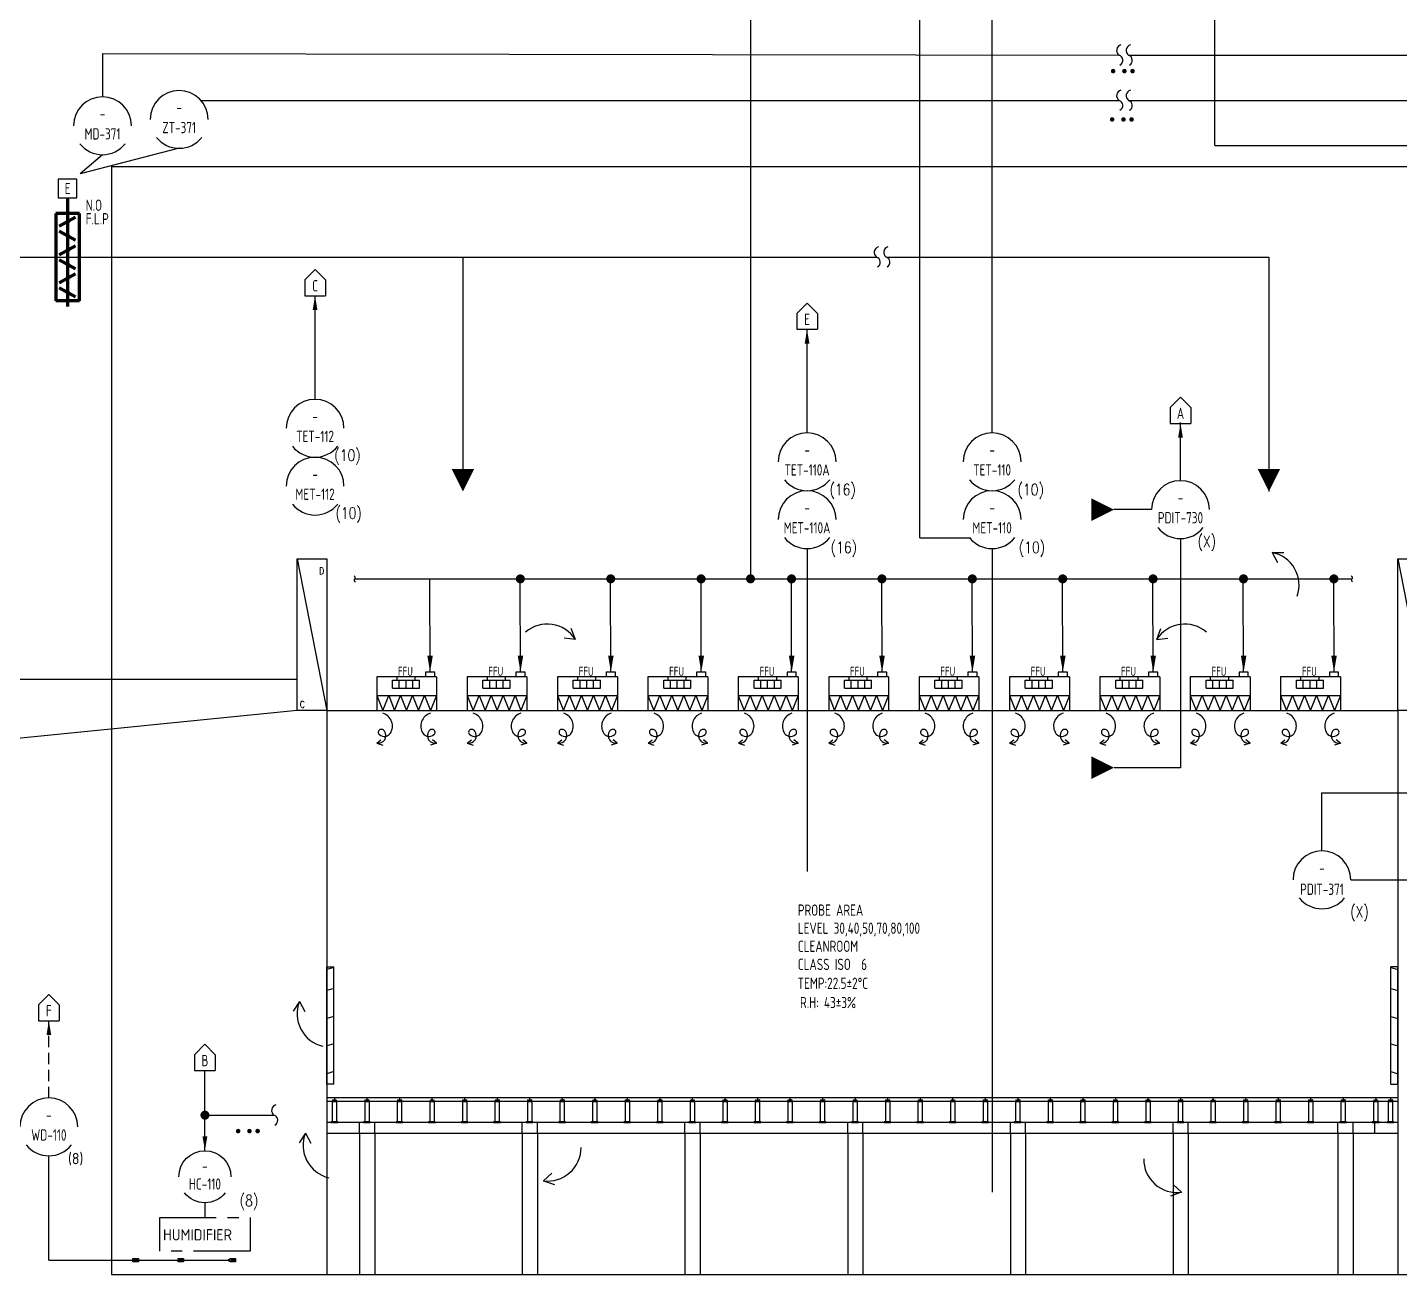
# Model space of a CAD drawing. Header units: millimetres. Extents: x 64 to 842, y 41 to 565.
# Drawn here: x 230.5 to 534.1, y 40.6 to 316.5 of the extents above; entities that cross this region are included whole.
import ezdxf
from ezdxf.enums import TextEntityAlignment as Align

# ---------------------------------------------------------------- set-up
doc = ezdxf.new("R2010")
doc.units = ezdxf.units.MM
doc.header["$LTSCALE"] = 10
doc.linetypes.add('HIDDEN', pattern=[0.375, 0.25, -0.125])
doc.linetypes.add('PHANTOM', pattern=[2.5, 1.25, -0.25, 0.25, -0.25, 0.25, -0.25])
doc.layers.get('defpoints').update_dxf_attribs({"color": 1})
for name, color, linetype in [('D-FL-F1', 2, 'Continuous'), ('DETL-03', 5, 'Continuous'), ('DETL-TXT', 3, 'Continuous'), ('I-INST', 160, 'Continuous'), ('I-INST-TAG', 3, 'Continuous'), ('I-MEQPM-COMP', 2, 'Continuous'), ('I-MMPIPE-DUCT', 140, 'Continuous'), ('I-MPAR-P1', 1, 'Continuous'), ('I-MPAR-P2', 3, 'Continuous'), ('I-MSPIPE-DUCT', 3, 'Continuous'), ('I-MTEXT', 3, 'Continuous'), ('I-PANL', 6, 'PHANTOM'), ('I-SGNL-ELECA', 3, 'FM-AUDIO_LINE'), ('I-SGNL-ELECC', 2, 'FM-D_LINE'), ('I-SGNL-ELECD', 11, 'HIDDEN'), ('M-CEQPM-FFU', 1, 'Continuous'), ('M-EXHS-TEXT', 3, 'Continuous'), ('M-HVAC-DAPR', 3, 'Continuous')]:
    doc.layers.add(name, color=color, linetype=linetype)
doc.styles.add('AA-TXT', font='isocp.shx', dxfattribs={"width": 0.8, "bigfont": 'chineset.shx'})
doc.styles.add('STDTEXT', font='romans.shx')
doc.linetypes.add('FM-AUDIO_LINE', pattern='A,0.8,-0.1,["A",AA-TXT,S=0.2,R=0,X=0,Y=-0.1],-0.25', length=1.15)
doc.linetypes.add('FM-D_LINE', pattern='A,0.8,-0.1,["D",AA-TXT,S=0.2,R=0,X=0,Y=-0.1],-0.25', length=1.15)

# ---------------------------------------------------------------- blocks, each defined once
blk = doc.blocks.new('RAF-1')
for p, q in [((-4, -6.5), (4, -6.5)), ((-4, -6.5), (-4, -43.7)), ((-3.7, -6.5), (-3.7, -5.6)), ((-3.7, -5.6), (3.7, -5.6)), ((-3.6, -3.6), (-3.6, -5.6)), ((-3.6, -3.6), (-3.1, -3.6)), ((-3.1, -3.6), (-3.1, -4)), ((-3.1, -4), (-0.3, -4)), ((0, 0), (-0.6, -4)), ((-0.3, -3.6), (-0.4, -5.6)), ((-0.3, -3.6), (0.3, -3.6)), ((0, 0), (0.6, -4)), ((0.3, -3.6), (0.4, -5.6)), ((0.3, -4), (3.1, -4)), ((3.1, -3.6), (3.1, -4)), ((3.6, -3.6), (3.1, -3.6)), ((3.6, -3.6), (3.6, -5.6)), ((3.7, -6.5), (3.7, -5.6)), ((4, -6.5), (4, -43.7)), ((-4.2, -44.2), (-6.3, -44.2)), ((-6.3, -44.2), (-6.3, -45)), ((-6.3, -45), (6.1, -45)), ((-4.2, -44.2), (4.2, -44.2)), ((4, -43.7), (-4, -43.7)), ((-3.6, -43.7), (-3.6, -44.2)), ((3.7, -43.7), (3.7, -44.2)), ((4.4, -44.2), (4.2, -44.2)), ((6.1, -44.2), (4.4, -44.2)), ((6, -45), (6.2, -45)), ((6.1, -45), (6.1, -44.2))]:
    blk.add_line(p, q)
blk = doc.blocks.new('A$C25D17942')
at = {"layer": 'defpoints'}
for p in [(0, -3.75), (0, -8.19)]:
    blk.add_point(p, dxfattribs=at)
at = {"layer": 'I-INST'}
for start, end in [(0, 180), (218.4892, 321.5108)]:
    blk.add_arc((0, -6.4), 6.4, start, end, dxfattribs=at)
blk = doc.blocks.new('A$C4E45323B')
at = {"layer": 'I-INST'}
for p, q in [((0, 5.81), (-2.3, 3.51)), ((-2.3, 3.51), (-2.3, 0)), ((2.3, 3.51), (0, 5.81)), ((2.3, 3.51), (2.3, 0)), ((-2.3, 0), (2.3, 0))]:
    blk.add_line(p, q, dxfattribs=at)

msp = doc.modelspace()

# ---------------------------------------------------------------- linework, layer by layer
at = {"layer": 'D-FL-F1'}
for p, q in [((533.73, 79.67), (296.77, 79.67)), ((413.62, 79.67), (296.77, 79.67)), ((296.77, 78.99), (533.73, 78.99)), ((296.77, 78.99), (413.62, 78.99)), ((533.73, 74.27), (296.77, 74.27)), ((420.82, 74.27), (296.77, 74.27)), ((304, 71.87), (304, 74.27)), ((307.36, 71.87), (307.36, 74.27)), ((340, 71.87), (340, 74.27)), ((343.36, 71.87), (343.36, 74.27)), ((376, 71.87), (376, 74.27)), ((379.36, 71.87), (379.36, 74.27)), ((412, 71.87), (412, 74.27)), ((415.36, 71.87), (415.36, 74.27)), ((448, 71.87), (448, 74.27)), ((451.36, 71.87), (451.36, 74.27)), ((484, 71.87), (484, 74.27)), ((487.36, 71.87), (487.36, 74.27)), ((520.45, 71.87), (520.45, 74.27)), ((523.82, 71.87), (523.82, 74.27)), ((528.63, 71.87), (528.63, 74.27)), ((296.77, 71.87), (533.73, 71.87))]:
    msp.add_line(p, q, dxfattribs=at)
for points in [[(304, 71.87), (304, 40.61)], [(307.36, 71.87), (307.36, 40.61)], [(340, 71.87), (340, 40.61)], [(343.36, 71.87), (343.36, 40.61)], [(376, 71.87), (376, 40.61)], [(379.36, 71.87), (379.36, 40.61)], [(412, 71.87), (412, 40.61)], [(415.36, 71.87), (415.36, 40.61)], [(448, 71.87), (448, 40.61)], [(451.36, 71.87), (451.36, 40.61)], [(484, 71.87), (484, 40.61)], [(487.36, 71.87), (487.36, 40.61)], [(520.45, 71.87), (520.45, 40.61)], [(523.82, 71.87), (523.82, 40.61)]]:
    msp.add_lwpolyline(points, dxfattribs=at)
at = {"layer": 'DETL-03'}
for p, q in [((235.25, 55.33), (235.25, 66.87)), ((235.25, 43.79), (235.25, 55.33))]:
    msp.add_line(p, q, dxfattribs=at)
at = {"layer": 'I-INST'}
for p, q in [((264.08, 289.79), (242.17, 284.12)), ((247.12, 288.38), (242.17, 284.12)), ((237.34, 282.96), (237.34, 278.84)), ((241.46, 282.96), (237.34, 282.96)), ((241.46, 278.84), (241.46, 282.96)), ((237.34, 278.84), (241.46, 278.84)), ((479.23, 209.85), (470.9, 209.85)), ((485.63, 203.45), (485.63, 152.75)), ((403.01, 201.23), (403.01, 129.78)), ((443.95, 201.23), (443.95, 58.84)), ((485.63, 152.75), (470.92, 152.75)), ((523.33, 127.92), (586.17, 127.92)), ((269.78, 56.49), (269.78, 53.22)), ((235.25, 43.79), (275.06, 43.79)), ((253.86, 44.19), (255.06, 44.19)), ((253.86, 43.39), (253.86, 44.19)), ((255.06, 43.39), (253.86, 43.39)), ((254.16, 44.19), (254.16, 43.39)), ((254.46, 44.19), (254.46, 43.39)), ((254.76, 44.19), (254.76, 43.39)), ((255.06, 44.19), (255.06, 43.39)), ((263.86, 44.19), (265.06, 44.19)), ((263.86, 43.39), (263.86, 44.19)), ((265.06, 43.39), (263.86, 43.39)), ((264.16, 44.19), (264.16, 43.39)), ((264.46, 44.19), (264.46, 43.39)), ((264.76, 44.19), (264.76, 43.39)), ((265.06, 44.19), (265.06, 43.39)), ((275.06, 43.99), (275.36, 43.99)), ((275.06, 43.59), (275.06, 43.99)), ((275.36, 43.59), (275.06, 43.59)), ((275.36, 44.19), (276.56, 44.19)), ((275.36, 43.39), (275.36, 44.19)), ((276.56, 43.39), (275.36, 43.39)), ((275.66, 44.19), (275.66, 43.39)), ((275.96, 44.19), (275.96, 43.39)), ((276.26, 44.19), (276.26, 43.39)), ((276.56, 44.19), (276.56, 43.39))]:
    msp.add_line(p, q, dxfattribs=at)
at = {"layer": 'I-INST-TAG', "const_width": 1}
msp.add_lwpolyline([(269.28, 75.87, 1), (270.28, 75.87, 1)], format="xyb", close=True, dxfattribs=at)
at = {"layer": 'I-MEQPM-COMP', "lineweight": 100}
for p, q in [((239.4, 278.84), (239.4, 254.78)), ((236.76, 275.38), (236.76, 256.08)), ((242.04, 275.38), (236.76, 275.38)), ((241.18, 274.54), (237.55, 272.57)), ((242.04, 256.08), (242.04, 275.38)), ((241.18, 269.5), (237.55, 271.47)), ((241.18, 268.2), (237.55, 266.23)), ((241.18, 263.16), (237.55, 265.13)), ((241.18, 261.99), (237.55, 260.02)), ((241.18, 256.94), (237.55, 258.91)), ((242.04, 256.08), (236.76, 256.08))]:
    msp.add_line(p, q, dxfattribs=at)
at = {"layer": 'I-MEQPM-COMP'}
for p, q in [((505.9, 200.37), (508.48, 200.4)), ((505.9, 200.37), (507.11, 198.17)), ((351.75, 181.13), (350.82, 183.54)), ((480.36, 181.13), (481.29, 183.54)), ((351.75, 181.13), (349.26, 181.44)), ((480.36, 181.13), (482.85, 181.44)), ((307.82, 158.19), (308.73, 158.9)), ((307.82, 158.19), (309.14, 157.71)), ((321.01, 158.19), (319.68, 157.71)), ((321.01, 158.19), (320.1, 158.9)), ((327.82, 158.19), (328.73, 158.9)), ((327.82, 158.19), (329.14, 157.71)), ((341.01, 158.19), (339.68, 157.71)), ((341.01, 158.19), (340.1, 158.9)), ((347.82, 158.19), (348.73, 158.9)), ((347.82, 158.19), (349.14, 157.71)), ((361.01, 158.19), (359.68, 157.71)), ((361.01, 158.19), (360.1, 158.9)), ((367.82, 158.19), (368.73, 158.9)), ((367.82, 158.19), (369.14, 157.71)), ((381.01, 158.19), (379.68, 157.71)), ((381.01, 158.19), (380.1, 158.9)), ((387.82, 158.19), (388.73, 158.9)), ((387.82, 158.19), (389.14, 157.71)), ((401.01, 158.19), (399.68, 157.71)), ((401.01, 158.19), (400.1, 158.9)), ((407.82, 158.19), (408.73, 158.9)), ((407.82, 158.19), (409.14, 157.71)), ((421.01, 158.19), (419.68, 157.71)), ((421.01, 158.19), (420.1, 158.9)), ((427.82, 158.19), (428.73, 158.9)), ((427.82, 158.19), (429.14, 157.71)), ((441.01, 158.19), (439.68, 157.71)), ((441.01, 158.19), (440.1, 158.9)), ((447.82, 158.19), (448.73, 158.9)), ((447.82, 158.19), (449.14, 157.71)), ((461.01, 158.19), (459.68, 157.71)), ((461.01, 158.19), (460.1, 158.9)), ((467.82, 158.19), (468.73, 158.9)), ((467.82, 158.19), (469.14, 157.71)), ((481.01, 158.19), (479.68, 157.71)), ((481.01, 158.19), (480.1, 158.9)), ((487.82, 158.19), (488.73, 158.9)), ((487.82, 158.19), (489.14, 157.71)), ((501.01, 158.19), (499.68, 157.71)), ((501.01, 158.19), (500.1, 158.9)), ((507.82, 158.19), (508.73, 158.9)), ((507.82, 158.19), (509.14, 157.71)), ((521.01, 158.19), (519.68, 157.71)), ((521.01, 158.19), (520.1, 158.9)), ((290.69, 101.01), (289.28, 98.85)), ((290.69, 101.01), (291.89, 98.81)), ((292.02, 71.91), (290.61, 69.76)), ((292.02, 71.91), (293.23, 69.71)), ((344.66, 61.36), (346.5, 63.06)), ((344.66, 61.36), (347.09, 60.52)), ((485.84, 58.83), (483.4, 57.98)), ((485.84, 58.83), (484, 60.53))]:
    msp.add_line(p, q, dxfattribs=at)
for points in [[(290.19, 198.93), (296.77, 198.93), (296.77, 165.42), (290.19, 165.42)], [(533.73, 198.93), (540.3, 198.93), (540.3, 165.42), (533.73, 165.42)]]:
    msp.add_lwpolyline(points, close=True, dxfattribs=at)
for points in [[(290.19, 198.93), (296.77, 165.42)], [(533.73, 198.93), (540.3, 165.42)]]:
    msp.add_lwpolyline(points, dxfattribs=at)
for centre, radius, start, end in [((472.78, 311.44), 1.28, 105.1425, 234.2664), ((471.69, 309.27), 1.18, 297.6437, 73.227), ((474.89, 311.44), 1.28, 105.1425, 234.2664), ((473.8, 309.27), 1.18, 297.6437, 73.227), ((472.78, 301.44), 1.28, 105.1425, 234.2664), ((474.89, 301.44), 1.28, 105.1425, 234.2664), ((471.69, 299.27), 1.18, 297.6437, 73.227), ((473.8, 299.27), 1.18, 297.6437, 73.227), ((419.13, 266.77), 1.28, 105.1425, 234.2664), ((421.24, 266.77), 1.28, 105.1425, 234.2664), ((418.04, 264.61), 1.18, 297.6437, 73.227), ((420.16, 264.61), 1.18, 297.6437, 73.227), ((504.49, 193.12), 7.39, 341.0674, 78.964), ((302.66, 194.81), 0.378, 313.2969, 73.2969), ((303.18, 194.26), 0.378, 133.2969, 253.2969), ((523.3, 194.81), 0.378, 313.2969, 73.2969), ((523.82, 194.26), 0.378, 133.2969, 253.2969), ((345.53, 177.13), 7.39, 32.7919, 130.6885), ((486.57, 177.13), 7.39, 49.3115, 147.2081), ((308.32, 161.97), 2.95, 326.3829, 73.4256), ((320.5, 161.97), 2.95, 106.5744, 213.6171), ((328.32, 161.97), 2.95, 326.3829, 73.4256), ((340.5, 161.97), 2.95, 106.5744, 213.6171), ((348.32, 161.97), 2.95, 326.3829, 73.4256), ((360.5, 161.97), 2.95, 106.5744, 213.6171), ((368.32, 161.97), 2.95, 326.3829, 73.4256), ((380.5, 161.97), 2.95, 106.5744, 213.6171), ((388.32, 161.97), 2.95, 326.3829, 73.4256), ((400.5, 161.97), 2.95, 106.5744, 213.6171), ((408.32, 161.97), 2.95, 326.3829, 73.4256), ((420.5, 161.97), 2.95, 106.5744, 213.6171), ((428.32, 161.97), 2.95, 326.3829, 73.4256), ((440.5, 161.97), 2.95, 106.5744, 213.6171), ((448.32, 161.97), 2.95, 326.3829, 73.4256), ((460.5, 161.97), 2.95, 106.5744, 213.6171), ((468.32, 161.97), 2.95, 326.3829, 73.4256), ((480.5, 161.97), 2.95, 106.5744, 213.6171), ((488.32, 161.97), 2.95, 326.3829, 73.4256), ((500.5, 161.97), 2.95, 106.5744, 213.6171), ((508.32, 161.97), 2.95, 326.3829, 73.4256), ((520.5, 161.97), 2.95, 106.5744, 213.6171), ((308.81, 160.6), 0.686, 121.2641, 231.8093), ((308.73, 160.23), 0.996, 36.3103, 105.8557), ((320.1, 160.23), 0.996, 74.1443, 143.6897), ((320.02, 160.6), 0.686, 308.1907, 58.7359), ((328.81, 160.6), 0.686, 121.2641, 231.8093), ((328.73, 160.23), 0.996, 36.3103, 105.8557), ((340.1, 160.23), 0.996, 74.1443, 143.6897), ((340.02, 160.6), 0.686, 308.1907, 58.7359), ((348.81, 160.6), 0.686, 121.2641, 231.8093), ((348.73, 160.23), 0.996, 36.3103, 105.8557), ((360.1, 160.23), 0.996, 74.1443, 143.6897), ((360.02, 160.6), 0.686, 308.1907, 58.7359), ((368.81, 160.6), 0.686, 121.2641, 231.8093), ((368.73, 160.23), 0.996, 36.3103, 105.8557), ((380.1, 160.23), 0.996, 74.1443, 143.6897), ((380.02, 160.6), 0.686, 308.1907, 58.7359), ((388.81, 160.6), 0.686, 121.2641, 231.8093), ((388.73, 160.23), 0.996, 36.3103, 105.8557), ((400.1, 160.23), 0.996, 74.1443, 143.6897), ((400.02, 160.6), 0.686, 308.1907, 58.7359), ((408.81, 160.6), 0.686, 121.2641, 231.8093), ((408.73, 160.23), 0.996, 36.3103, 105.8557), ((420.1, 160.23), 0.996, 74.1443, 143.6897), ((420.02, 160.6), 0.686, 308.1907, 58.7359), ((428.81, 160.6), 0.686, 121.2641, 231.8093), ((428.73, 160.23), 0.996, 36.3103, 105.8557), ((440.1, 160.23), 0.996, 74.1443, 143.6897), ((440.02, 160.6), 0.686, 308.1907, 58.7359), ((448.81, 160.6), 0.686, 121.2641, 231.8093), ((448.73, 160.23), 0.996, 36.3103, 105.8557), ((460.1, 160.23), 0.996, 74.1443, 143.6897), ((460.02, 160.6), 0.686, 308.1907, 58.7359), ((468.81, 160.6), 0.686, 121.2641, 231.8093), ((468.73, 160.23), 0.996, 36.3103, 105.8557), ((480.1, 160.23), 0.996, 74.1443, 143.6897), ((480.02, 160.6), 0.686, 308.1907, 58.7359), ((488.81, 160.6), 0.686, 121.2641, 231.8093), ((488.73, 160.23), 0.996, 36.3103, 105.8557), ((500.1, 160.23), 0.996, 74.1443, 143.6897), ((500.02, 160.6), 0.686, 308.1907, 58.7359), ((508.81, 160.6), 0.686, 121.2641, 231.8093), ((508.73, 160.23), 0.996, 36.3103, 105.8557), ((520.1, 160.23), 0.996, 74.1443, 143.6897), ((520.02, 160.6), 0.686, 308.1907, 58.7359), ((308.13, 159.86), 1.7, 259.5919, 34.3272), ((309.5, 161.39), 1.73, 230.2, 280.6015), ((309.33, 161.44), 1.82, 285.5096, 322.7364), ((319.5, 161.44), 1.82, 217.2636, 254.4904), ((320.7, 159.86), 1.7, 145.6728, 280.4081), ((319.33, 161.39), 1.73, 259.3985, 309.8), ((328.13, 159.86), 1.7, 259.5919, 34.3272), ((329.5, 161.39), 1.73, 230.2, 280.6015), ((329.33, 161.44), 1.82, 285.5096, 322.7364), ((339.5, 161.44), 1.82, 217.2636, 254.4904), ((340.7, 159.86), 1.7, 145.6728, 280.4081), ((339.33, 161.39), 1.73, 259.3985, 309.8), ((348.13, 159.86), 1.7, 259.5919, 34.3272), ((349.5, 161.39), 1.73, 230.2, 280.6015), ((349.33, 161.44), 1.82, 285.5096, 322.7364), ((359.5, 161.44), 1.82, 217.2636, 254.4904), ((360.7, 159.86), 1.7, 145.6728, 280.4081), ((359.33, 161.39), 1.73, 259.3985, 309.8), ((368.13, 159.86), 1.7, 259.5919, 34.3272), ((369.5, 161.39), 1.73, 230.2, 280.6015), ((369.33, 161.44), 1.82, 285.5096, 322.7364), ((379.5, 161.44), 1.82, 217.2636, 254.4904), ((380.7, 159.86), 1.7, 145.6728, 280.4081), ((379.33, 161.39), 1.73, 259.3985, 309.8), ((388.13, 159.86), 1.7, 259.5919, 34.3272), ((389.5, 161.39), 1.73, 230.2, 280.6015), ((389.33, 161.44), 1.82, 285.5096, 322.7364), ((399.5, 161.44), 1.82, 217.2636, 254.4904), ((400.7, 159.86), 1.7, 145.6728, 280.4081), ((399.33, 161.39), 1.73, 259.3985, 309.8), ((408.13, 159.86), 1.7, 259.5919, 34.3272), ((409.5, 161.39), 1.73, 230.2, 280.6015), ((409.33, 161.44), 1.82, 285.5096, 322.7364), ((419.5, 161.44), 1.82, 217.2636, 254.4904), ((420.7, 159.86), 1.7, 145.6728, 280.4081), ((419.33, 161.39), 1.73, 259.3985, 309.8), ((428.13, 159.86), 1.7, 259.5919, 34.3272), ((429.5, 161.39), 1.73, 230.2, 280.6015), ((429.33, 161.44), 1.82, 285.5096, 322.7364), ((439.5, 161.44), 1.82, 217.2636, 254.4904), ((440.7, 159.86), 1.7, 145.6728, 280.4081), ((439.33, 161.39), 1.73, 259.3985, 309.8), ((448.13, 159.86), 1.7, 259.5919, 34.3272), ((449.5, 161.39), 1.73, 230.2, 280.6015), ((449.33, 161.44), 1.82, 285.5096, 322.7364), ((459.5, 161.44), 1.82, 217.2636, 254.4904), ((460.7, 159.86), 1.7, 145.6728, 280.4081), ((459.33, 161.39), 1.73, 259.3985, 309.8), ((468.13, 159.86), 1.7, 259.5919, 34.3272), ((469.5, 161.39), 1.73, 230.2, 280.6015), ((469.33, 161.44), 1.82, 285.5096, 322.7364), ((479.5, 161.44), 1.82, 217.2636, 254.4904), ((480.7, 159.86), 1.7, 145.6728, 280.4081), ((479.33, 161.39), 1.73, 259.3985, 309.8), ((488.13, 159.86), 1.7, 259.5919, 34.3272), ((489.5, 161.39), 1.73, 230.2, 280.6015), ((489.33, 161.44), 1.82, 285.5096, 322.7364), ((499.5, 161.44), 1.82, 217.2636, 254.4904), ((500.7, 159.86), 1.7, 145.6728, 280.4081), ((499.33, 161.39), 1.73, 259.3985, 309.8), ((508.13, 159.86), 1.7, 259.5919, 34.3272), ((509.5, 161.39), 1.73, 230.2, 280.6015), ((509.33, 161.44), 1.82, 285.5096, 322.7364), ((519.5, 161.44), 1.82, 217.2636, 254.4904), ((520.7, 159.86), 1.7, 145.6728, 280.4081), ((519.33, 161.39), 1.73, 259.3985, 309.8), ((297.57, 98.31), 7.39, 158.5545, 256.4511), ((285.81, 76.91), 1.28, 105.1425, 234.2664), ((284.72, 74.74), 1.18, 297.6437, 73.227), ((298.9, 69.21), 7.39, 158.5545, 256.4511), ((345.61, 68.69), 7.39, 262.5744, 0.471), ((484.88, 66.15), 7.39, 179.529, 277.4256)]:
    msp.add_arc(centre, radius, start, end, dxfattribs=at)
at = {"layer": 'I-MEQPM-COMP', "lineweight": 100}
for centre, start, end in [((239.4, 273.58), 0, 180), ((239.4, 273.58), 180, 0), ((239.4, 270.46), 0, 180), ((239.4, 270.46), 180, 0), ((239.4, 267.23), 0, 180), ((239.4, 267.23), 180, 0), ((239.4, 264.12), 0, 180), ((239.4, 264.12), 180, 0), ((239.4, 261.02), 0, 180), ((239.4, 261.02), 180, 0), ((239.4, 257.91), 0, 180), ((239.4, 257.91), 180, 0)]:
    msp.add_arc(centre, 0.161, start, end, dxfattribs=at)
at = {"layer": 'I-MMPIPE-DUCT'}
for p, q in [((119.07, 265.73), (418.38, 265.73)), ((326.86, 265.73), (326.86, 218.85)), ((420.5, 265.73), (505.19, 265.73)), ((505.19, 265.73), (505.19, 237.56)), ((505.19, 264.12), (505.19, 213.85))]:
    msp.add_line(p, q, dxfattribs=at)
for points in [[(326.86, 213.85, 0, 5, 0), (326.86, 218.85, 5, 5, 0)], [(505.19, 213.85, 0, 5, 0), (505.19, 218.85, 5, 5, 0)], [(470.9, 209.85, 0, 5, 0), (465.9, 209.85, 5, 5, 0)], [(470.92, 152.75, 0, 5, 0), (465.92, 152.75, 5, 5, 0)]]:
    msp.add_lwpolyline(points, format="xyseb", dxfattribs=at)
at = {"layer": 'I-MPAR-P1'}
for p, q in [((249.13, 285.78), (581.36, 285.78)), ((249.13, 285.78), (249.13, 40.61)), ((249.13, 40.61), (581.36, 40.61))]:
    msp.add_line(p, q, dxfattribs=at)
at = {"layer": 'I-MPAR-P2'}
for p, q in [((296.77, 165.42), (533.73, 165.42)), ((296.77, 165.42), (296.77, 40.61)), ((533.73, 165.42), (533.73, 40.61))]:
    msp.add_line(p, q, dxfattribs=at)
at = {"layer": 'I-MSPIPE-DUCT'}
for p, q in [((290.19, 172.3), (222.42, 172.3)), ((290.19, 165.42), (222.42, 158.61))]:
    msp.add_line(p, q, dxfattribs=at)
at = {"layer": 'I-PANL'}
msp.add_lwpolyline([(259.78, 45.76), (259.78, 53.22), (279.78, 53.22), (279.78, 45.76)], close=True, dxfattribs=at)
at = {"layer": 'I-SGNL-ELECA'}
for p, q in [((493.23, 290.4), (493.23, 449.91)), ((443.95, 226.83), (443.95, 330.4)), ((427.95, 203.64), (427.95, 320.4)), ((247.12, 310.77), (472.03, 310.4)), ((474.14, 310.4), (564.93, 310.4)), ((268.9, 300.4), (472.03, 300.4)), ((474.14, 300.4), (581.9, 300.4)), ((493.23, 290.4), (570.63, 290.4)), ((294.15, 234.25), (294.15, 257.17)), ((403.01, 226.83), (403.01, 249.75)), ((485.63, 216.25), (485.63, 229.13)), ((427.95, 203.64), (438.94, 203.64)), ((516.93, 147.16), (607.05, 147.16)), ((516.93, 134.32), (516.93, 147.16)), ((269.78, 68.01), (269.78, 85.74)), ((269.78, 75.87), (285.06, 75.87))]:
    msp.add_line(p, q, dxfattribs=at)
msp.add_lwpolyline([(247.12, 310.77), (247.12, 301.18)], dxfattribs=at)
for points in [[(294.15, 257.17, 0, 1.05, 0), (294.15, 254.02, 0, 0, 0)], [(403.01, 249.75, 0, 1.05, 0), (403.01, 246.6, 0, 0, 0)], [(485.63, 228.93, 0, 1.05, 0), (485.63, 225.78, 0, 0, 0)], [(269.78, 68.01, 0, 1.05, 0), (269.78, 71.16, 0, 0, 0)]]:
    msp.add_lwpolyline(points, format="xyseb", dxfattribs=at)
at = {"layer": 'I-SGNL-ELECC'}
for p, q in [((390.49, 381.75), (390.49, 194.54)), ((302.92, 194.53), (523.56, 194.54)), ((319.6, 173.88), (319.53, 194.53)), ((339.62, 173.88), (339.55, 194.53)), ((359.6, 173.88), (359.53, 194.54)), ((379.6, 181.35), (379.55, 194.54)), ((399.6, 173.88), (399.55, 194.54)), ((419.6, 173.88), (419.55, 194.54)), ((439.6, 173.88), (439.55, 194.54)), ((459.6, 173.88), (459.53, 194.54)), ((479.6, 173.88), (479.53, 194.54)), ((499.6, 173.88), (499.53, 194.54)), ((519.6, 173.88), (519.53, 194.54)), ((379.6, 173.88), (379.57, 187.99))]:
    msp.add_line(p, q, dxfattribs=at)
at = {"layer": 'I-SGNL-ELECC', "const_width": 1}
for points in [[(339.07, 194.53, 1), (340.07, 194.53, 1)], [(359.07, 194.53, 1), (360.07, 194.53, 1)], [(379.07, 194.53, 1), (380.07, 194.53, 1)], [(389.99, 194.54, 1), (390.99, 194.54, 1)], [(399.07, 194.53, 1), (400.07, 194.53, 1)], [(419.07, 194.53, 1), (420.07, 194.53, 1)], [(439.07, 194.53, 1), (440.07, 194.53, 1)], [(459.07, 194.53, 1), (460.07, 194.53, 1)], [(479.07, 194.53, 1), (480.07, 194.53, 1)], [(499.07, 194.53, 1), (500.07, 194.53, 1)], [(519.07, 194.53, 1), (520.07, 194.53, 1)]]:
    msp.add_lwpolyline(points, format="xyb", close=True, dxfattribs=at)
at = {"layer": 'I-SGNL-ELECC'}
for points in [[(319.6, 173.88, 0, 1.22, 0), (319.6, 177.53, 0, 0, 0)], [(339.6, 173.88, 0, 1.22, 0), (339.6, 177.53, 0, 0, 0)], [(359.6, 173.88, 0, 1.22, 0), (359.6, 177.53, 0, 0, 0)], [(379.6, 173.88, 0, 1.22, 0), (379.6, 177.53, 0, 0, 0)], [(399.6, 173.88, 0, 1.22, 0), (399.6, 177.53, 0, 0, 0)], [(419.6, 173.88, 0, 1.22, 0), (419.6, 177.53, 0, 0, 0)], [(439.6, 173.88, 0, 1.22, 0), (439.6, 177.53, 0, 0, 0)], [(459.6, 173.88, 0, 1.22, 0), (459.6, 177.53, 0, 0, 0)], [(479.6, 173.88, 0, 1.22, 0), (479.6, 177.53, 0, 0, 0)], [(499.6, 173.88, 0, 1.22, 0), (499.6, 177.53, 0, 0, 0)], [(519.6, 173.88, 0, 1.22, 0), (519.6, 177.53, 0, 0, 0)]]:
    msp.add_lwpolyline(points, format="xyseb", dxfattribs=at)
at = {"layer": 'I-SGNL-ELECD'}
msp.add_line((235.25, 79.67), (235.25, 96.77), dxfattribs=at)
at = {"layer": 'I-SGNL-ELECD', "const_width": 0.5}
for points in [[(470.72, 307.13, 1), (470.72, 306.63, 1)], [(470.72, 307.13, 1), (470.72, 306.63, 1)], [(473.22, 307.13, 1), (473.22, 306.63, 1)], [(473.22, 307.13, 1), (473.22, 306.63, 1)], [(475.02, 307.13, 1), (475.02, 306.63, 1)], [(475.02, 307.13, 1), (475.02, 306.63, 1)], [(470.51, 296.43, 1), (470.51, 295.93, 1)], [(470.51, 296.43, 1), (470.51, 295.93, 1)], [(473.01, 296.43, 1), (473.01, 295.93, 1)], [(473.01, 296.43, 1), (473.01, 295.93, 1)], [(474.81, 296.43, 1), (474.81, 295.93, 1)], [(474.81, 296.43, 1), (474.81, 295.93, 1)], [(277.13, 72.6, 1), (277.13, 72.1, 1)], [(277.13, 72.6, 1), (277.13, 72.1, 1)], [(279.63, 72.6, 1), (279.63, 72.1, 1)], [(279.63, 72.6, 1), (279.63, 72.1, 1)], [(281.44, 72.6, 1), (281.44, 72.1, 1)], [(281.44, 72.6, 1), (281.44, 72.1, 1)]]:
    msp.add_lwpolyline(points, format="xyb", close=True, dxfattribs=at)
at = {"layer": 'I-SGNL-ELECD'}
msp.add_lwpolyline([(235.25, 96.77, 0, 1.05, 0), (235.25, 93.62, 0, 0, 0)], format="xyseb", dxfattribs=at)
at = {"layer": 'M-CEQPM-FFU'}
for p, q in [((318.58, 173.88), (318.58, 172.88)), ((320.62, 173.88), (318.58, 173.88)), ((320.62, 172.88), (320.62, 173.88)), ((340.62, 173.88), (338.58, 173.88)), ((338.58, 173.88), (338.58, 172.88)), ((340.62, 172.88), (340.62, 173.88)), ((360.62, 173.88), (358.58, 173.88)), ((358.58, 173.88), (358.58, 172.88)), ((360.62, 172.88), (360.62, 173.88)), ((380.62, 173.88), (378.58, 173.88)), ((378.58, 173.88), (378.58, 172.88)), ((380.62, 172.88), (380.62, 173.88)), ((400.62, 173.88), (398.58, 173.88)), ((398.58, 173.88), (398.58, 172.88)), ((400.62, 172.88), (400.62, 173.88)), ((420.62, 173.88), (418.58, 173.88)), ((418.58, 173.88), (418.58, 172.88)), ((420.62, 172.88), (420.62, 173.88)), ((440.62, 173.88), (438.58, 173.88)), ((438.58, 173.88), (438.58, 172.88)), ((440.62, 172.88), (440.62, 173.88)), ((460.62, 173.88), (458.58, 173.88)), ((458.58, 173.88), (458.58, 172.88)), ((460.62, 172.88), (460.62, 173.88)), ((480.62, 173.88), (478.58, 173.88)), ((478.58, 173.88), (478.58, 172.88)), ((480.62, 172.88), (480.62, 173.88)), ((500.62, 173.88), (498.58, 173.88)), ((498.58, 173.88), (498.58, 172.88)), ((500.62, 172.88), (500.62, 173.88)), ((520.62, 173.88), (518.58, 173.88)), ((518.58, 173.88), (518.58, 172.88)), ((520.62, 172.88), (520.62, 173.88)), ((321.04, 172.88), (307.79, 172.88)), ((307.79, 172.88), (307.79, 165.42)), ((307.79, 172.88), (307.79, 165.42)), ((307.79, 172.88), (307.79, 165.42)), ((311.29, 170.38), (311.29, 172.1)), ((311.29, 172.1), (317.29, 172.1)), ((311.29, 170.38), (317.29, 170.38)), ((312.29, 172.1), (312.29, 172.88)), ((312.79, 170.38), (312.79, 172.1)), ((314.29, 170.38), (314.29, 172.1)), ((315.79, 170.38), (315.79, 172.1)), ((316.29, 172.1), (316.29, 172.88)), ((317.29, 170.38), (317.29, 172.1)), ((320.62, 172.88), (318.58, 172.88)), ((321.04, 172.88), (321.04, 165.42)), ((341.04, 172.88), (327.79, 172.88)), ((327.79, 172.88), (327.79, 165.42)), ((327.79, 172.88), (327.79, 165.42)), ((327.79, 172.88), (327.79, 165.42)), ((331.29, 172.1), (337.29, 172.1)), ((331.29, 170.38), (331.29, 172.1)), ((331.29, 170.38), (337.29, 170.38)), ((332.29, 172.1), (332.29, 172.88)), ((332.79, 170.38), (332.79, 172.1)), ((334.29, 170.38), (334.29, 172.1)), ((335.79, 170.38), (335.79, 172.1)), ((336.29, 172.1), (336.29, 172.88)), ((337.29, 170.38), (337.29, 172.1)), ((340.62, 172.88), (338.58, 172.88)), ((341.04, 172.88), (341.04, 165.42)), ((361.04, 172.88), (347.79, 172.88)), ((347.79, 172.88), (347.79, 165.42)), ((347.79, 172.88), (347.79, 165.42)), ((347.79, 172.88), (347.79, 165.42)), ((351.29, 170.38), (351.29, 172.1)), ((351.29, 172.1), (357.29, 172.1)), ((351.29, 170.38), (357.29, 170.38)), ((352.29, 172.1), (352.29, 172.88)), ((352.79, 170.38), (352.79, 172.1)), ((354.29, 170.38), (354.29, 172.1)), ((355.79, 170.38), (355.79, 172.1)), ((356.29, 172.1), (356.29, 172.88)), ((357.29, 170.38), (357.29, 172.1)), ((360.62, 172.88), (358.58, 172.88)), ((361.04, 172.88), (361.04, 165.42)), ((367.79, 172.88), (367.79, 165.42)), ((367.79, 172.88), (367.79, 165.42)), ((367.79, 172.88), (367.79, 165.42)), ((381.04, 172.88), (367.79, 172.88)), ((371.29, 172.1), (377.29, 172.1)), ((371.29, 170.38), (371.29, 172.1)), ((371.29, 170.38), (377.29, 170.38)), ((372.29, 172.1), (372.29, 172.88)), ((372.79, 170.38), (372.79, 172.1)), ((374.29, 170.38), (374.29, 172.1)), ((375.79, 170.38), (375.79, 172.1)), ((376.29, 172.1), (376.29, 172.88)), ((377.29, 170.38), (377.29, 172.1)), ((380.62, 172.88), (378.58, 172.88)), ((381.04, 172.88), (381.04, 165.42)), ((401.04, 172.88), (387.79, 172.88)), ((387.79, 172.88), (387.79, 165.42)), ((387.79, 172.88), (387.79, 165.42)), ((387.79, 172.88), (387.79, 165.42)), ((391.29, 170.38), (391.29, 172.1)), ((391.29, 172.1), (397.29, 172.1)), ((391.29, 170.38), (397.29, 170.38)), ((392.29, 172.1), (392.29, 172.88)), ((392.79, 170.38), (392.79, 172.1)), ((394.29, 170.38), (394.29, 172.1)), ((395.79, 170.38), (395.79, 172.1)), ((396.29, 172.1), (396.29, 172.88)), ((397.29, 170.38), (397.29, 172.1)), ((400.62, 172.88), (398.58, 172.88)), ((401.04, 172.88), (401.04, 165.42)), ((421.04, 172.88), (407.79, 172.88)), ((407.79, 172.88), (407.79, 165.42)), ((407.79, 172.88), (407.79, 165.42)), ((407.79, 172.88), (407.79, 165.42)), ((411.29, 172.1), (417.29, 172.1)), ((411.29, 170.38), (411.29, 172.1)), ((411.29, 170.38), (417.29, 170.38)), ((412.29, 172.1), (412.29, 172.88)), ((412.79, 170.38), (412.79, 172.1)), ((414.29, 170.38), (414.29, 172.1)), ((415.79, 170.38), (415.79, 172.1)), ((416.29, 172.1), (416.29, 172.88)), ((417.29, 170.38), (417.29, 172.1)), ((420.62, 172.88), (418.58, 172.88)), ((421.04, 172.88), (421.04, 165.42)), ((441.04, 172.88), (427.79, 172.88)), ((427.79, 172.88), (427.79, 165.42)), ((427.79, 172.88), (427.79, 165.42)), ((427.79, 172.88), (427.79, 165.42)), ((431.29, 172.1), (437.29, 172.1)), ((431.29, 170.38), (431.29, 172.1)), ((431.29, 170.38), (437.29, 170.38)), ((432.29, 172.1), (432.29, 172.88)), ((432.79, 170.38), (432.79, 172.1)), ((434.29, 170.38), (434.29, 172.1)), ((435.79, 170.38), (435.79, 172.1)), ((436.29, 172.1), (436.29, 172.88)), ((437.29, 170.38), (437.29, 172.1)), ((440.62, 172.88), (438.58, 172.88)), ((441.04, 172.88), (441.04, 165.42)), ((461.04, 172.88), (447.79, 172.88)), ((447.79, 172.88), (447.79, 165.42)), ((447.79, 172.88), (447.79, 165.42)), ((447.79, 172.88), (447.79, 165.42)), ((451.29, 172.1), (457.29, 172.1)), ((451.29, 170.38), (451.29, 172.1)), ((451.29, 170.38), (457.29, 170.38)), ((452.29, 172.1), (452.29, 172.88)), ((452.79, 170.38), (452.79, 172.1)), ((454.29, 170.38), (454.29, 172.1)), ((455.79, 170.38), (455.79, 172.1)), ((456.29, 172.1), (456.29, 172.88)), ((457.29, 170.38), (457.29, 172.1)), ((460.62, 172.88), (458.58, 172.88)), ((461.04, 172.88), (461.04, 165.42)), ((467.79, 172.88), (467.79, 165.42)), ((467.79, 172.88), (467.79, 165.42)), ((467.79, 172.88), (467.79, 165.42)), ((481.04, 172.88), (467.79, 172.88)), ((471.29, 172.1), (477.29, 172.1)), ((471.29, 170.38), (471.29, 172.1)), ((471.29, 170.38), (477.29, 170.38)), ((472.29, 172.1), (472.29, 172.88)), ((472.79, 170.38), (472.79, 172.1)), ((474.29, 170.38), (474.29, 172.1)), ((475.79, 170.38), (475.79, 172.1)), ((476.29, 172.1), (476.29, 172.88)), ((477.29, 170.38), (477.29, 172.1)), ((480.62, 172.88), (478.58, 172.88)), ((481.04, 172.88), (481.04, 165.42)), ((501.04, 172.88), (487.79, 172.88)), ((487.79, 172.88), (487.79, 165.42)), ((487.79, 172.88), (487.79, 165.42)), ((487.79, 172.88), (487.79, 165.42)), ((491.29, 172.1), (497.29, 172.1)), ((491.29, 170.38), (491.29, 172.1)), ((491.29, 170.38), (497.29, 170.38)), ((492.29, 172.1), (492.29, 172.88)), ((492.79, 170.38), (492.79, 172.1)), ((494.29, 170.38), (494.29, 172.1)), ((495.79, 170.38), (495.79, 172.1)), ((496.29, 172.1), (496.29, 172.88)), ((497.29, 170.38), (497.29, 172.1)), ((500.62, 172.88), (498.58, 172.88)), ((501.04, 172.88), (501.04, 165.42)), ((521.04, 172.88), (507.79, 172.88)), ((507.79, 172.88), (507.79, 165.42)), ((507.79, 172.88), (507.79, 165.42)), ((507.79, 172.88), (507.79, 165.42)), ((511.29, 172.1), (517.29, 172.1)), ((511.29, 170.38), (511.29, 172.1)), ((511.29, 170.38), (517.29, 170.38)), ((512.29, 172.1), (512.29, 172.88)), ((512.79, 170.38), (512.79, 172.1)), ((514.29, 170.38), (514.29, 172.1)), ((515.79, 170.38), (515.79, 172.1)), ((516.29, 172.1), (516.29, 172.88)), ((517.29, 170.38), (517.29, 172.1)), ((520.62, 172.88), (518.58, 172.88)), ((521.04, 172.88), (521.04, 165.42)), ((307.79, 168.75), (321.04, 168.75)), ((307.79, 168.75), (309.11, 165.42)), ((309.11, 165.42), (310.44, 168.75)), ((310.44, 168.75), (311.76, 165.42)), ((311.76, 165.42), (313.09, 168.75)), ((313.09, 168.75), (314.41, 165.42)), ((314.41, 165.42), (315.74, 168.75)), ((315.74, 168.75), (317.06, 165.42)), ((317.06, 165.42), (318.39, 168.75)), ((318.39, 168.75), (319.71, 165.42)), ((321.04, 168.75), (319.71, 165.42)), ((327.79, 168.75), (341.04, 168.75)), ((327.79, 168.75), (329.11, 165.42)), ((329.11, 165.42), (330.44, 168.75)), ((330.44, 168.75), (331.76, 165.42)), ((331.76, 165.42), (333.09, 168.75)), ((333.09, 168.75), (334.41, 165.42)), ((334.41, 165.42), (335.74, 168.75)), ((335.74, 168.75), (337.06, 165.42)), ((337.06, 165.42), (338.39, 168.75)), ((338.39, 168.75), (339.71, 165.42)), ((341.04, 168.75), (339.71, 165.42)), ((347.79, 168.75), (361.04, 168.75)), ((347.79, 168.75), (349.11, 165.42)), ((349.11, 165.42), (350.44, 168.75)), ((350.44, 168.75), (351.76, 165.42)), ((351.76, 165.42), (353.09, 168.75)), ((353.09, 168.75), (354.41, 165.42)), ((354.41, 165.42), (355.74, 168.75)), ((355.74, 168.75), (357.06, 165.42)), ((357.06, 165.42), (358.39, 168.75)), ((358.39, 168.75), (359.71, 165.42)), ((361.04, 168.75), (359.71, 165.42)), ((367.79, 168.75), (369.11, 165.42)), ((367.79, 168.75), (381.04, 168.75)), ((369.11, 165.42), (370.44, 168.75)), ((370.44, 168.75), (371.76, 165.42)), ((371.76, 165.42), (373.09, 168.75)), ((373.09, 168.75), (374.41, 165.42)), ((374.41, 165.42), (375.74, 168.75)), ((375.74, 168.75), (377.06, 165.42)), ((377.06, 165.42), (378.39, 168.75)), ((378.39, 168.75), (379.71, 165.42)), ((381.04, 168.75), (379.71, 165.42)), ((387.79, 168.75), (401.04, 168.75)), ((387.79, 168.75), (389.11, 165.42)), ((389.11, 165.42), (390.44, 168.75)), ((390.44, 168.75), (391.76, 165.42)), ((391.76, 165.42), (393.09, 168.75)), ((393.09, 168.75), (394.41, 165.42)), ((394.41, 165.42), (395.74, 168.75)), ((395.74, 168.75), (397.06, 165.42)), ((397.06, 165.42), (398.39, 168.75)), ((398.39, 168.75), (399.71, 165.42)), ((401.04, 168.75), (399.71, 165.42)), ((407.79, 168.75), (421.04, 168.75)), ((407.79, 168.75), (409.11, 165.42)), ((409.11, 165.42), (410.44, 168.75)), ((410.44, 168.75), (411.76, 165.42)), ((411.76, 165.42), (413.09, 168.75)), ((413.09, 168.75), (414.41, 165.42)), ((414.41, 165.42), (415.74, 168.75)), ((415.74, 168.75), (417.06, 165.42)), ((417.06, 165.42), (418.39, 168.75)), ((418.39, 168.75), (419.71, 165.42)), ((421.04, 168.75), (419.71, 165.42)), ((427.79, 168.75), (441.04, 168.75)), ((427.79, 168.75), (429.11, 165.42)), ((429.11, 165.42), (430.44, 168.75)), ((430.44, 168.75), (431.76, 165.42)), ((431.76, 165.42), (433.09, 168.75)), ((433.09, 168.75), (434.41, 165.42)), ((434.41, 165.42), (435.74, 168.75)), ((435.74, 168.75), (437.06, 165.42)), ((437.06, 165.42), (438.39, 168.75)), ((438.39, 168.75), (439.71, 165.42)), ((441.04, 168.75), (439.71, 165.42)), ((447.79, 168.75), (461.04, 168.75)), ((447.79, 168.75), (449.11, 165.42)), ((449.11, 165.42), (450.44, 168.75)), ((450.44, 168.75), (451.76, 165.42)), ((451.76, 165.42), (453.09, 168.75)), ((453.09, 168.75), (454.41, 165.42)), ((454.41, 165.42), (455.74, 168.75)), ((455.74, 168.75), (457.06, 165.42)), ((457.06, 165.42), (458.39, 168.75)), ((458.39, 168.75), (459.71, 165.42)), ((461.04, 168.75), (459.71, 165.42)), ((467.79, 168.75), (469.11, 165.42)), ((467.79, 168.75), (481.04, 168.75)), ((469.11, 165.42), (470.44, 168.75)), ((470.44, 168.75), (471.76, 165.42)), ((471.76, 165.42), (473.09, 168.75)), ((473.09, 168.75), (474.41, 165.42)), ((474.41, 165.42), (475.74, 168.75)), ((475.74, 168.75), (477.06, 165.42)), ((477.06, 165.42), (478.39, 168.75)), ((478.39, 168.75), (479.71, 165.42)), ((481.04, 168.75), (479.71, 165.42)), ((487.79, 168.75), (501.04, 168.75)), ((487.79, 168.75), (489.11, 165.42)), ((489.11, 165.42), (490.44, 168.75)), ((490.44, 168.75), (491.76, 165.42)), ((491.76, 165.42), (493.09, 168.75)), ((493.09, 168.75), (494.41, 165.42)), ((494.41, 165.42), (495.74, 168.75)), ((495.74, 168.75), (497.06, 165.42)), ((497.06, 165.42), (498.39, 168.75)), ((498.39, 168.75), (499.71, 165.42)), ((501.04, 168.75), (499.71, 165.42)), ((507.79, 168.75), (521.04, 168.75)), ((507.79, 168.75), (509.11, 165.42)), ((509.11, 165.42), (510.44, 168.75)), ((510.44, 168.75), (511.76, 165.42)), ((511.76, 165.42), (513.09, 168.75)), ((513.09, 168.75), (514.41, 165.42)), ((514.41, 165.42), (515.74, 168.75)), ((515.74, 168.75), (517.06, 165.42)), ((517.06, 165.42), (518.39, 168.75)), ((518.39, 168.75), (519.71, 165.42)), ((521.04, 168.75), (519.71, 165.42)), ((307.79, 165.42), (321.04, 165.42)), ((327.79, 165.42), (341.04, 165.42)), ((347.79, 165.42), (361.04, 165.42)), ((367.79, 165.42), (381.04, 165.42)), ((387.79, 165.42), (401.04, 165.42)), ((407.79, 165.42), (421.04, 165.42)), ((427.79, 165.42), (441.04, 165.42)), ((447.79, 165.42), (461.04, 165.42)), ((467.79, 165.42), (481.04, 165.42)), ((487.79, 165.42), (501.04, 165.42)), ((507.79, 165.42), (521.04, 165.42))]:
    msp.add_line(p, q, dxfattribs=at)
at = {"layer": 'M-HVAC-DAPR', "color": 6}
for p, q in [((296.77, 82.74), (296.77, 108.69)), ((296.77, 108.69), (298.31, 108.69)), ((298.31, 108.53), (296.77, 108.07)), ((298.31, 82.74), (298.31, 108.69)), ((532.18, 82.74), (532.18, 108.69)), ((533.73, 108.69), (532.18, 108.69)), ((532.18, 108.53), (533.73, 108.07)), ((533.73, 82.74), (533.73, 108.69)), ((298.31, 103.9), (296.77, 103.43)), ((532.18, 103.9), (533.73, 103.43)), ((298.31, 97.72), (296.77, 97.26)), ((532.18, 97.72), (533.73, 97.26)), ((298.31, 91.69), (296.77, 91.23)), ((532.18, 91.69), (533.73, 91.23)), ((298.31, 85.52), (296.77, 85.05)), ((532.18, 85.52), (533.73, 85.05)), ((298.31, 82.74), (296.77, 82.74)), ((532.18, 82.74), (533.73, 82.74))]:
    msp.add_line(p, q, dxfattribs=at)

# ---------------------------------------------------------------- block references
for p in [(247.12, 301.18), (264.08, 302.59), (294.15, 234.25), (403.01, 226.83), (443.95, 226.83), (294.15, 221.45), (485.63, 216.25), (403.01, 214.03), (443.95, 214.03), (235.25, 79.67)]:
    msp.add_blockref('A$C25D17942', p)
at = {"color": 4}
msp.add_blockref('A$C25D17942', (516.93, 134.32), dxfattribs=at)
at = {"xscale": -0.900000000000091, "yscale": 0.8999999999999773, "zscale": 0.8999999999999986}
msp.add_blockref('A$C25D17942', (269.78, 68.01), dxfattribs=at)
at = {"layer": 'D-FL-F1', "xscale": 0.1199999999998909, "yscale": 0.1199999999998909, "zscale": 0.1199999999998909}
for p in [(298.42, 79.67), (305.62, 79.67), (312.82, 79.67), (320.02, 79.67), (327.22, 79.67), (334.42, 79.67), (341.62, 79.67), (348.82, 79.67), (356.02, 79.67), (363.22, 79.67), (370.42, 79.67), (377.62, 79.67), (384.82, 79.67), (392.02, 79.67), (399.22, 79.67), (406.42, 79.67), (413.62, 79.67), (420.82, 79.67), (428.02, 79.67), (435.22, 79.67), (442.42, 79.67), (449.62, 79.67), (456.82, 79.67), (464.02, 79.67), (471.22, 79.67), (478.42, 79.67), (485.62, 79.67), (492.82, 79.67), (500.02, 79.67), (507.22, 79.67), (514.42, 79.67), (521.62, 79.67), (528.82, 79.67), (532.08, 79.67)]:
    msp.add_blockref('RAF-1', p, dxfattribs=at)
at = {"layer": 'I-INST'}
for p in [(294.15, 257.17), (403.01, 249.75), (485.63, 228.93), (269.78, 85.74)]:
    msp.add_blockref('A$C4E45323B', p, dxfattribs=at)
at = {"layer": 'I-INST', "color": 9}
msp.add_blockref('A$C4E45323B', (235.25, 96.77), dxfattribs=at)

# ---------------------------------------------------------------- texts
at = {"layer": 'DETL-TXT', "style": 'AA-TXT'}
msp.add_text('HUMIDIFIER', height=2.5, dxfattribs=at).set_placement((260.51, 48.15))
at = {"layer": 'I-INST-TAG', "style": 'AA-TXT', "width": 0.8}
for s, height, p in [('-', 2.5, (264.08, 298.84)), ('-', 2.5, (247.12, 297.44)), ('ZT-371', 2.5, (264.08, 294.39)), ('MD-371', 2.5, (247.12, 292.99)), ('E', 2.5, (239.4, 280.9)), ('C', 2.5, (294.15, 259.39)), ('E', 2.5, (403.01, 251.96)), ('A', 2.5, (485.63, 231.15)), ('-', 2.5, (294.15, 230.5)), ('TET-112', 2.5, (294.15, 226.06)), ('-', 2.5, (403.01, 223.08)), ('-', 2.5, (443.95, 223.08)), ('TET-110A', 2.5, (403.01, 218.64)), ('TET-110', 2.5, (443.95, 218.64)), ('-', 2.5, (294.15, 217.7)), ('MET-112', 2.5, (294.15, 213.26)), ('-', 2.5, (403.01, 210.28)), ('-', 2.5, (443.95, 210.28)), ('-', 2.5, (485.63, 212.5)), ('MET-110A', 2.5, (403.01, 205.83)), ('MET-110', 2.5, (443.95, 205.83)), ('PDIT-730', 2.5, (485.63, 208.06)), ('FFU', 2, (314.14, 174.07)), ('FFU', 2, (334.14, 174.07)), ('FFU', 2, (354.14, 174.07)), ('FFU', 2, (374.14, 174.07)), ('FFU', 2, (394.14, 174.07)), ('FFU', 2, (414.14, 174.07)), ('FFU', 2, (434.14, 174.07)), ('FFU', 2, (454.14, 174.07)), ('FFU', 2, (474.14, 174.07)), ('FFU', 2, (494.14, 174.07)), ('FFU', 2, (514.14, 174.07)), ('-', 2.5, (516.93, 130.57)), ('PDIT-371', 2.5, (516.93, 125.86)), ('F', 2.5, (235.25, 98.98)), ('B', 2.5, (269.78, 87.95)), ('-', 2.5, (235.25, 75.92)), ('WD-110', 2.5, (235.25, 71.48)), ('-', 2.5, (269.78, 64.63)), ('HC-110', 2.5, (269.78, 60.64))]:
    msp.add_text(s, height=height, dxfattribs=at).set_placement(p, align=Align.MIDDLE)
at = {"layer": 'I-INST-TAG', "style": 'STDTEXT', "width": 0.8}
for s, p in [('(10)', (304.24, 223.13)), ('(16)', (413.81, 215.54)), ('(10)', (455.42, 215.54)), ('(10)', (304.49, 210.33)), ('(X)', (493.53, 204.08)), ('(16)', (414.06, 202.74)), ('(10)', (455.67, 202.74)), ('(X)', (527.3, 122.14)), ('(8)', (281.59, 58.22))]:
    msp.add_text(s, height=2.5, dxfattribs=at).set_placement(p, align=Align.TOP_RIGHT)
at = {"layer": 'I-INST-TAG', "style": 'AA-TXT'}
msp.add_text('(8)', height=2.5, dxfattribs=at).set_placement((239.5, 65.01))
at = {"layer": 'I-MEQPM-COMP', "style": 'STDTEXT', "text_generation_flag": 2, "width": 0.8}
for s, p in [('D', (295.06, 197.02)), ('C', (290.77, 167.48))]:
    msp.add_text(s, height=1.5, rotation=181.6607, dxfattribs=at).set_placement(p)
at = {"layer": 'I-MTEXT', "style": 'AA-TXT', "width": 0.8}
for s, p in [('PROBE AREA', (400.96, 119.99)), ('LEVEL 30,40,50,70,80,100', (400.96, 115.99)), ('CLEANROOM', (400.96, 111.99)), ('CLASS ISO  6', (400.96, 107.99)), ('TEMP:22.5%%P2%%DC', (400.93, 103.8)), ('R.H: 43%%P3%%%', (401.45, 99.54))]:
    msp.add_text(s, height=2.5, dxfattribs=at).set_placement(p)
at = {"layer": 'M-EXHS-TEXT', "style": 'AA-TXT', "width": 0.8}
for s, p in [('N.O', (243.4, 275.95)), ('F.L.P', (243.4, 272.95))]:
    msp.add_text(s, height=2.5, dxfattribs=at).set_placement(p)

doc.saveas('drawing.dxf')
